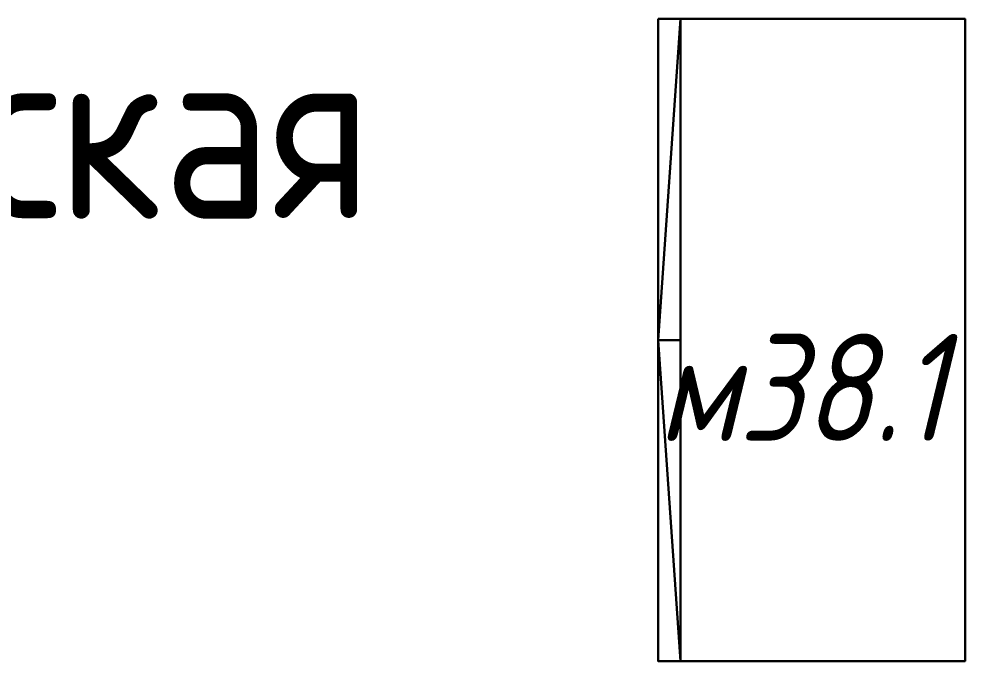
# Model space of a CAD drawing. Header units: millimetres. Extents: x -32954 to 151739, y -65671 to 56243.
# Drawn here: x -4268 to -2943, y -60315 to -59415 of the extents above; entities that cross this region are included whole.
import ezdxf

# ---------------------------------------------------------------- set-up
doc = ezdxf.new("R2010")
doc.units = ezdxf.units.MM
for name, color, linetype, lineweight in [('I-FURN-IDEN', 7, 'Continuous', 9), ('Марки помещений', 7, 'Continuous', 18), ('ТХ_оборудование', 6, 'Continuous', 30)]:
    doc.layers.add(name, color=color, linetype=linetype, lineweight=lineweight)
doc.styles.add('GOST Common', font='GOST_Common.ttf', dxfattribs={"width": 0.9, "height": 250})
doc.styles.add('GOST Common_I', font='GOST_Common Italic.ttf', dxfattribs={"width": 0.9, "height": 150})

# ---------------------------------------------------------------- blocks, each defined once
blk = doc.blocks.new('Шкаф 38.1')
at = {"layer": 'ТХ_оборудование', "color": 1}
for p, q in [((44509.5, 435518.9), (44478.1, 435068.9)), ((44509.5, 435518.9), (44509.5, 434618.9)), ((44509.5, 435068.9), (44478.1, 435068.9)), ((44478.1, 435068.9), (44509.5, 434618.9))]:
    blk.add_line(p, q, dxfattribs=at)
blk.add_lwpolyline([(44478.1, 435518.9), (44478.1, 434618.9), (44908.1, 434618.9), (44908.1, 435518.9)], close=True, dxfattribs=at)

msp = doc.modelspace()

# ---------------------------------------------------------------- block references
at = {"layer": 'ТХ_оборудование', "color": 1}
msp.add_blockref('Шкаф 38.1', (-47850.8, -494934.1), dxfattribs=at)

# ---------------------------------------------------------------- texts
at = {"layer": 'I-FURN-IDEN', "char_height": 150, "attachment_point": 1, "style": 'GOST Common_I'}
for s, insert, width in [('38.1', (-3260.1, -59856.6), 245.316), ('\\fGOST Common|b0|i1|c204|p34|;\\W.9;м', (-3373.2, -59856.6), 137.089)]:
    msp.add_mtext(s, dxfattribs=dict(at, insert=insert, width=width))
at = {"layer": 'Марки помещений', "lineweight": 9, "insert": (-5754.7, -59445.1), "char_height": 250, "width": 2619.113, "attachment_point": 1, "style": 'GOST Common'}
msp.add_mtext('Ординаторская', dxfattribs=at)

doc.saveas('drawing.dxf')
